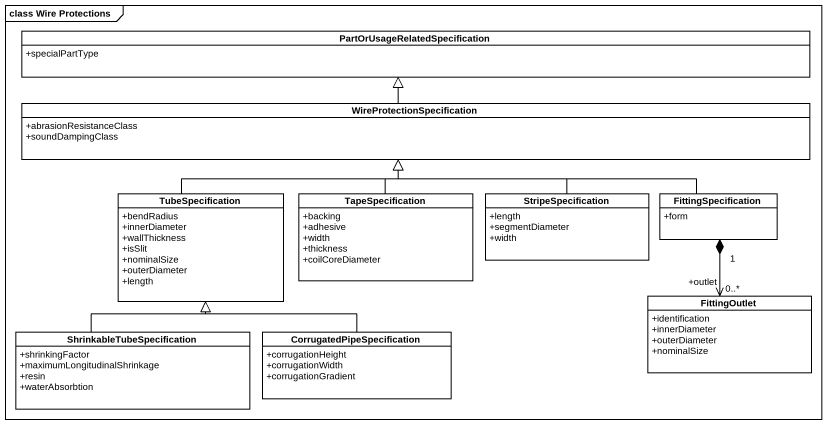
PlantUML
@startuml
mainframe class Wire Protections
hide circle
hide empty members
skinparam classAttributeIconSize 0
class "PartOrUsageRelatedSpecification" as PartOrUsageRelatedSpecificat {
  +specialPartType
}
class WireProtectionSpecification {
  +abrasionResistanceClass
  +soundDampingClass
}
class TubeSpecification {
  +bendRadius
  +innerDiameter
  +wallThickness
  +isSlit
  +nominalSize
  +outerDiameter
  +length
}
class TapeSpecification {
  +backing
  +adhesive
  +width
  +thickness
  +coilCoreDiameter
}
class StripeSpecification {
  +length
  +segmentDiameter
  +width
}
class FittingSpecification {
  +form
}
class FittingOutlet {
  +identification
  +innerDiameter
  +outerDiameter
  +nominalSize
}
class ShrinkableTubeSpecification {
  +shrinkingFactor
  +maximumLongitudinalShrinkage
  +resin
  +waterAbsorbtion
}
class CorrugatedPipeSpecification {
  +corrugationHeight
  +corrugationWidth
  +corrugationGradient
}
WireProtectionSpecification -up-|> PartOrUsageRelatedSpecificat
TubeSpecification -right-|> WireProtectionSpecification
TapeSpecification -up-|> WireProtectionSpecification
StripeSpecification -up-|> WireProtectionSpecification
FittingSpecification -left-|> WireProtectionSpecification
FittingSpecification "1" *--> "+outlet\n0..*" FittingOutlet
ShrinkableTubeSpecification -up-|> TubeSpecification
CorrugatedPipeSpecification -up-|> TubeSpecification
@enduml
